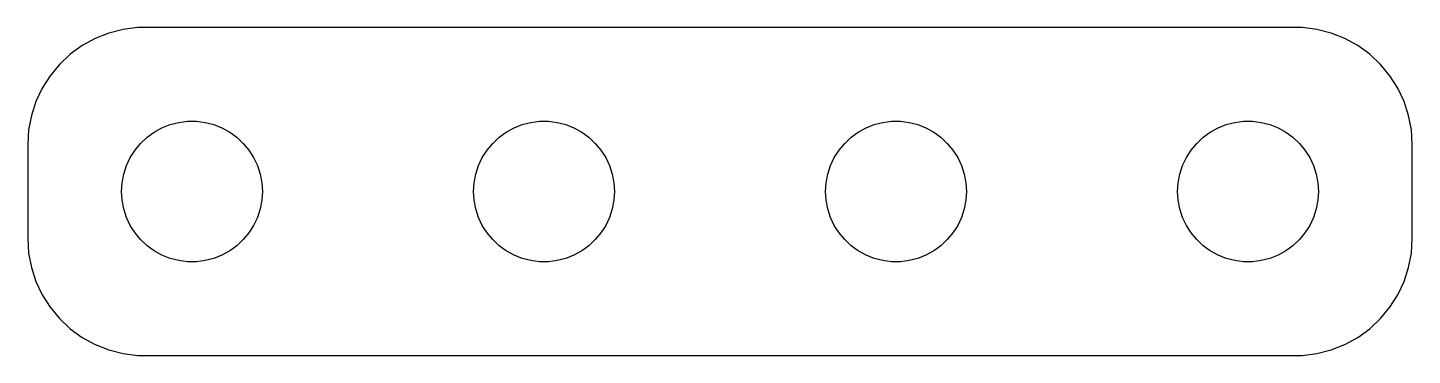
# Model space of a CAD drawing. Header units: metres. Extents: x -15 to 15, y 117 to 219.
# Drawn here: x -14.75 to 14.75, y 140.5 to 147.5 of the extents above; entities that cross this region are included whole.
import ezdxf

# ---------------------------------------------------------------- set-up
doc = ezdxf.new("R2010")
doc.units = ezdxf.units.M

msp = doc.modelspace()

# ---------------------------------------------------------------- linework, layer by layer
for p, q in [((-13.3144, 147.262), (-13.5896, 147.111)), ((-13.0225, 147.378), (-13.3144, 147.262)), ((-12.7184, 147.456), (-13.0225, 147.378)), ((-12.407, 147.495), (-12.7184, 147.456)), ((12.407, 147.495), (-12.407, 147.495)), ((12.7184, 147.456), (12.407, 147.495)), ((13.0225, 147.378), (12.7184, 147.456)), ((13.3144, 147.262), (13.0225, 147.378)), ((13.5896, 147.111), (13.3144, 147.262)), ((-13.8436, 146.926), (-14.0724, 146.711)), ((-13.5896, 147.111), (-13.8436, 146.926)), ((13.8436, 146.926), (13.5896, 147.111)), ((14.0724, 146.711), (13.8436, 146.926)), ((-14.0724, 146.711), (-14.2725, 146.469)), ((14.2725, 146.469), (14.0724, 146.711)), ((-14.2725, 146.469), (-14.4408, 146.204)), ((14.4408, 146.204), (14.2725, 146.469)), ((-14.4408, 146.204), (-14.5744, 145.92)), ((14.5744, 145.92), (14.4408, 146.204)), ((-14.5744, 145.92), (-14.6714, 145.622)), ((14.6714, 145.622), (14.5744, 145.92)), ((-14.6714, 145.622), (-14.7303, 145.313)), ((-11.7135, 145.427), (-11.5311, 145.473)), ((-11.5311, 145.473), (-11.3442, 145.497)), ((-11.3442, 145.497), (-11.1558, 145.497)), ((-11.1558, 145.497), (-10.9689, 145.473)), ((-10.9689, 145.473), (-10.7865, 145.427)), ((-4.21352, 145.427), (-4.03107, 145.473)), ((-4.03107, 145.473), (-3.84418, 145.497)), ((-3.84418, 145.497), (-3.65581, 145.497)), ((-3.65581, 145.497), (-3.46892, 145.473)), ((-3.46892, 145.473), (-3.28647, 145.427)), ((3.28647, 145.427), (3.46892, 145.473)), ((3.46892, 145.473), (3.65581, 145.497)), ((3.65581, 145.497), (3.84418, 145.497)), ((3.84418, 145.497), (4.03107, 145.473)), ((4.03107, 145.473), (4.21352, 145.427)), ((10.7865, 145.427), (10.9689, 145.473)), ((10.9689, 145.473), (11.1558, 145.497)), ((11.1558, 145.497), (11.3442, 145.497)), ((11.3442, 145.497), (11.5311, 145.473)), ((11.5311, 145.473), (11.7135, 145.427)), ((14.7303, 145.313), (14.6714, 145.622)), ((-14.7303, 145.313), (-14.75, 145)), ((-12.3434, 145.027), (-12.2061, 145.156)), ((-12.2061, 145.156), (-12.0537, 145.266)), ((-12.0537, 145.266), (-11.8887, 145.357)), ((-11.8887, 145.357), (-11.7135, 145.427)), ((-10.7865, 145.427), (-10.6113, 145.357)), ((-10.6113, 145.357), (-10.4463, 145.266)), ((-10.4463, 145.266), (-10.2939, 145.156)), ((-10.2939, 145.156), (-10.1565, 145.027)), ((-4.84344, 145.027), (-4.70613, 145.156)), ((-4.70613, 145.156), (-4.55373, 145.266)), ((-4.55373, 145.266), (-4.38866, 145.357)), ((-4.38866, 145.357), (-4.21352, 145.427)), ((-3.28647, 145.427), (-3.11133, 145.357)), ((-3.11133, 145.357), (-2.94626, 145.266)), ((-2.94626, 145.266), (-2.79385, 145.156)), ((-2.79385, 145.156), (-2.65654, 145.027)), ((2.65654, 145.027), (2.79385, 145.156)), ((2.79385, 145.156), (2.94626, 145.266)), ((2.94626, 145.266), (3.11133, 145.357)), ((3.11133, 145.357), (3.28647, 145.427)), ((4.21352, 145.427), (4.38866, 145.357)), ((4.38866, 145.357), (4.55373, 145.266)), ((4.55373, 145.266), (4.70613, 145.156)), ((4.70613, 145.156), (4.84344, 145.027)), ((10.1565, 145.027), (10.2939, 145.156)), ((10.2939, 145.156), (10.4463, 145.266)), ((10.4463, 145.266), (10.6113, 145.357)), ((10.6113, 145.357), (10.7865, 145.427)), ((11.7135, 145.427), (11.8887, 145.357)), ((11.8887, 145.357), (12.0537, 145.266)), ((12.0537, 145.266), (12.2061, 145.156)), ((12.2061, 145.156), (12.3434, 145.027)), ((14.75, 145), (14.7303, 145.313)), ((-14.75, 145), (-14.75, 143)), ((-12.5645, 144.723), (-12.4635, 144.882)), ((-12.4635, 144.882), (-12.3434, 145.027)), ((-10.1565, 145.027), (-10.0365, 144.882)), ((-10.0365, 144.882), (-9.93553, 144.723)), ((-5.06445, 144.723), (-4.96352, 144.882)), ((-4.96352, 144.882), (-4.84344, 145.027)), ((-2.65654, 145.027), (-2.53647, 144.882)), ((-2.53647, 144.882), (-2.43553, 144.723)), ((2.43553, 144.723), (2.53647, 144.882)), ((2.53647, 144.882), (2.65654, 145.027)), ((4.84344, 145.027), (4.96352, 144.882)), ((4.96352, 144.882), (5.06445, 144.723)), ((9.93553, 144.723), (10.0365, 144.882)), ((10.0365, 144.882), (10.1565, 145.027)), ((12.3434, 145.027), (12.4635, 144.882)), ((12.4635, 144.882), (12.5645, 144.723)), ((14.75, 143), (14.75, 145)), ((-12.7029, 144.373), (-12.6447, 144.552)), ((-12.6447, 144.552), (-12.5645, 144.723)), ((-9.93553, 144.723), (-9.85533, 144.552)), ((-9.85533, 144.552), (-9.79712, 144.373)), ((-5.20287, 144.373), (-5.14465, 144.552)), ((-5.14465, 144.552), (-5.06445, 144.723)), ((-2.43553, 144.723), (-2.35533, 144.552)), ((-2.35533, 144.552), (-2.29712, 144.373)), ((2.29712, 144.373), (2.35533, 144.552)), ((2.35533, 144.552), (2.43553, 144.723)), ((5.06445, 144.723), (5.14465, 144.552)), ((5.14465, 144.552), (5.20287, 144.373)), ((9.79712, 144.373), (9.85533, 144.552)), ((9.85533, 144.552), (9.93553, 144.723)), ((12.5645, 144.723), (12.6447, 144.552)), ((12.6447, 144.552), (12.7029, 144.373)), ((-12.7382, 144.188), (-12.7029, 144.373)), ((-9.79712, 144.373), (-9.76183, 144.188)), ((-5.23816, 144.188), (-5.20287, 144.373)), ((-2.29712, 144.373), (-2.26183, 144.188)), ((2.26183, 144.188), (2.29712, 144.373)), ((5.20287, 144.373), (5.23816, 144.188)), ((9.76183, 144.188), (9.79712, 144.373)), ((12.7029, 144.373), (12.7382, 144.188)), ((-12.75, 144), (-12.7382, 144.188)), ((-12.7382, 143.812), (-12.75, 144)), ((-9.76183, 144.188), (-9.75, 144)), ((-9.75, 144), (-9.76183, 143.812)), ((-5.25, 144), (-5.23816, 144.188)), ((-5.23816, 143.812), (-5.25, 144)), ((-2.26183, 144.188), (-2.25, 144)), ((-2.25, 144), (-2.26183, 143.812)), ((2.25, 144), (2.26183, 144.188)), ((2.26183, 143.812), (2.25, 144)), ((5.23816, 144.188), (5.25, 144)), ((5.25, 144), (5.23816, 143.812)), ((9.75, 144), (9.76183, 144.188)), ((9.76183, 143.812), (9.75, 144)), ((12.7382, 144.188), (12.75, 144)), ((12.75, 144), (12.7382, 143.812)), ((-12.7029, 143.627), (-12.7382, 143.812)), ((-9.76183, 143.812), (-9.79712, 143.627)), ((-5.20287, 143.627), (-5.23816, 143.812)), ((-2.26183, 143.812), (-2.29712, 143.627)), ((2.29712, 143.627), (2.26183, 143.812)), ((5.23816, 143.812), (5.20287, 143.627)), ((9.79712, 143.627), (9.76183, 143.812)), ((12.7382, 143.812), (12.7029, 143.627)), ((-12.6447, 143.448), (-12.7029, 143.627)), ((-12.5645, 143.277), (-12.6447, 143.448)), ((-9.85533, 143.448), (-9.93553, 143.277)), ((-9.79712, 143.627), (-9.85533, 143.448)), ((-5.14465, 143.448), (-5.20287, 143.627)), ((-5.06445, 143.277), (-5.14465, 143.448)), ((-2.35533, 143.448), (-2.43553, 143.277)), ((-2.29712, 143.627), (-2.35533, 143.448)), ((2.35533, 143.448), (2.29712, 143.627)), ((2.43553, 143.277), (2.35533, 143.448)), ((5.14465, 143.448), (5.06445, 143.277)), ((5.20287, 143.627), (5.14465, 143.448)), ((9.85533, 143.448), (9.79712, 143.627)), ((9.93553, 143.277), (9.85533, 143.448)), ((12.6447, 143.448), (12.5645, 143.277)), ((12.7029, 143.627), (12.6447, 143.448)), ((-12.4635, 143.118), (-12.5645, 143.277)), ((-12.3434, 142.973), (-12.4635, 143.118)), ((-10.0365, 143.118), (-10.1565, 142.973)), ((-9.93553, 143.277), (-10.0365, 143.118)), ((-4.96352, 143.118), (-5.06445, 143.277)), ((-4.84344, 142.973), (-4.96352, 143.118)), ((-2.53647, 143.118), (-2.65654, 142.973)), ((-2.43553, 143.277), (-2.53647, 143.118)), ((2.53647, 143.118), (2.43553, 143.277)), ((2.65654, 142.973), (2.53647, 143.118)), ((4.96352, 143.118), (4.84344, 142.973)), ((5.06445, 143.277), (4.96352, 143.118)), ((10.0365, 143.118), (9.93553, 143.277)), ((10.1565, 142.973), (10.0365, 143.118)), ((12.4635, 143.118), (12.3434, 142.973)), ((12.5645, 143.277), (12.4635, 143.118)), ((-14.75, 143), (-14.7303, 142.687)), ((-12.2061, 142.844), (-12.3434, 142.973)), ((-12.0537, 142.734), (-12.2061, 142.844)), ((-10.2939, 142.844), (-10.4463, 142.734)), ((-10.1565, 142.973), (-10.2939, 142.844)), ((-4.70613, 142.844), (-4.84344, 142.973)), ((-4.55373, 142.734), (-4.70613, 142.844)), ((-2.79385, 142.844), (-2.94626, 142.734)), ((-2.65654, 142.973), (-2.79385, 142.844)), ((2.79385, 142.844), (2.65654, 142.973)), ((2.94626, 142.734), (2.79385, 142.844)), ((4.70613, 142.844), (4.55373, 142.734)), ((4.84344, 142.973), (4.70613, 142.844)), ((10.2939, 142.844), (10.1565, 142.973)), ((10.4463, 142.734), (10.2939, 142.844)), ((12.2061, 142.844), (12.0537, 142.734)), ((12.3434, 142.973), (12.2061, 142.844)), ((14.7303, 142.687), (14.75, 143)), ((-14.7303, 142.687), (-14.6714, 142.378)), ((-11.8887, 142.643), (-12.0537, 142.734)), ((-11.7135, 142.573), (-11.8887, 142.643)), ((-11.5311, 142.527), (-11.7135, 142.573)), ((-11.3442, 142.503), (-11.5311, 142.527)), ((-11.1558, 142.503), (-11.3442, 142.503)), ((-10.9689, 142.527), (-11.1558, 142.503)), ((-10.7865, 142.573), (-10.9689, 142.527)), ((-10.6113, 142.643), (-10.7865, 142.573)), ((-10.4463, 142.734), (-10.6113, 142.643)), ((-4.38866, 142.643), (-4.55373, 142.734)), ((-4.21352, 142.573), (-4.38866, 142.643)), ((-4.03107, 142.527), (-4.21352, 142.573)), ((-3.84418, 142.503), (-4.03107, 142.527)), ((-3.65581, 142.503), (-3.84418, 142.503)), ((-3.46892, 142.527), (-3.65581, 142.503)), ((-3.28647, 142.573), (-3.46892, 142.527)), ((-3.11133, 142.643), (-3.28647, 142.573)), ((-2.94626, 142.734), (-3.11133, 142.643)), ((3.11133, 142.643), (2.94626, 142.734)), ((3.28647, 142.573), (3.11133, 142.643)), ((3.46892, 142.527), (3.28647, 142.573)), ((3.65581, 142.503), (3.46892, 142.527)), ((3.84418, 142.503), (3.65581, 142.503)), ((4.03107, 142.527), (3.84418, 142.503)), ((4.21352, 142.573), (4.03107, 142.527)), ((4.38866, 142.643), (4.21352, 142.573)), ((4.55373, 142.734), (4.38866, 142.643)), ((10.6113, 142.643), (10.4463, 142.734)), ((10.7865, 142.573), (10.6113, 142.643)), ((10.9689, 142.527), (10.7865, 142.573)), ((11.1558, 142.503), (10.9689, 142.527)), ((11.3442, 142.503), (11.1558, 142.503)), ((11.5311, 142.527), (11.3442, 142.503)), ((11.7135, 142.573), (11.5311, 142.527)), ((11.8887, 142.643), (11.7135, 142.573)), ((12.0537, 142.734), (11.8887, 142.643)), ((14.6714, 142.378), (14.7303, 142.687)), ((-14.6714, 142.378), (-14.5744, 142.08)), ((14.5744, 142.08), (14.6714, 142.378)), ((-14.5744, 142.08), (-14.4408, 141.796)), ((14.4408, 141.796), (14.5744, 142.08)), ((-14.4408, 141.796), (-14.2725, 141.531)), ((14.2725, 141.531), (14.4408, 141.796)), ((-14.2725, 141.531), (-14.0724, 141.289)), ((14.0724, 141.289), (14.2725, 141.531)), ((-14.0724, 141.289), (-13.8436, 141.074)), ((-13.8436, 141.074), (-13.5896, 140.889)), ((13.5896, 140.889), (13.8436, 141.074)), ((13.8436, 141.074), (14.0724, 141.289)), ((-13.5896, 140.889), (-13.3144, 140.738)), ((-13.3144, 140.738), (-13.0225, 140.622)), ((13.0225, 140.622), (13.3144, 140.738)), ((13.3144, 140.738), (13.5896, 140.889)), ((-13.0225, 140.622), (-12.7184, 140.544)), ((-12.7184, 140.544), (-12.407, 140.505)), ((-12.407, 140.505), (12.407, 140.505)), ((12.407, 140.505), (12.7184, 140.544)), ((12.7184, 140.544), (13.0225, 140.622))]:
    msp.add_line(p, q)

doc.saveas('drawing.dxf')
